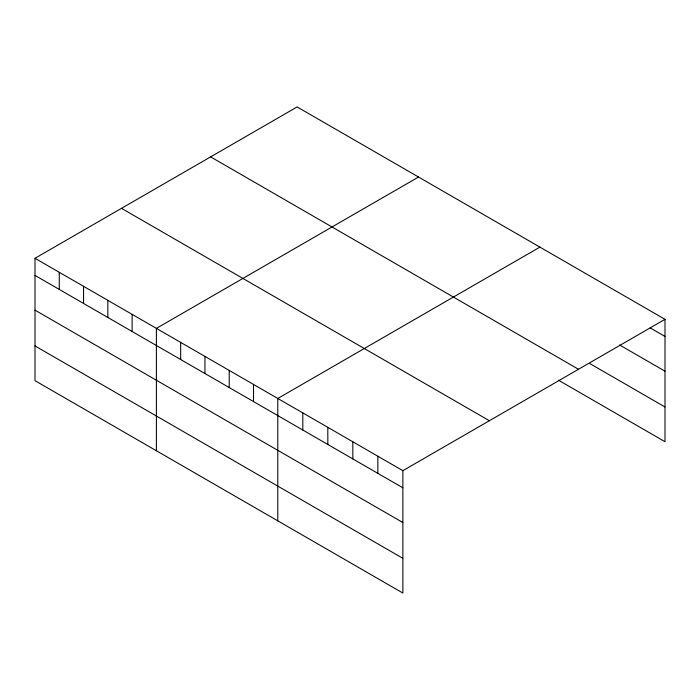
<?xml version="1.0" encoding="UTF-8"?>
<svg xmlns="http://www.w3.org/2000/svg" width="700" height="700" viewBox="0 0 700 700"><rect width="100%" height="100%" fill="white"/><g stroke="black" fill="none" stroke-linecap="round" stroke-linejoin="round"><path stroke-width="1.05" d="M35 258.291L402.868 470.671L402.868 593.058L35 380.669L35 258.291L297.132 106.942L665 319.331L665 441.709L558.46 380.196M418.53 177.03L156.398 328.379L156.398 450.756M539.928 247.118L277.786 398.466L277.786 520.844M402.868 470.671L665 319.331M650.178 327.898L665 336.455M619.605 344.977L665 371.192M589.96 363.65L665 406.98M210.63 156.888L578.497 369.276M121.503 208.346L489.37 420.735M35 275.415L402.868 487.804M35 310.152L402.868 522.532M35 345.931L402.868 558.32M377.851 456.234L377.851 473.358M352.835 441.787L352.835 458.92M327.819 427.35L327.819 444.474M302.803 412.904L302.803 430.027M253.514 384.449L253.514 401.572M229.233 370.431L229.233 387.555M204.951 356.414L204.951 373.537M180.67 342.396L180.67 359.52M132.116 314.361L132.116 331.485M107.835 300.344L107.835 317.467M83.554 286.326L83.554 303.45M59.281 272.309L59.281 289.433"/></g></svg>
